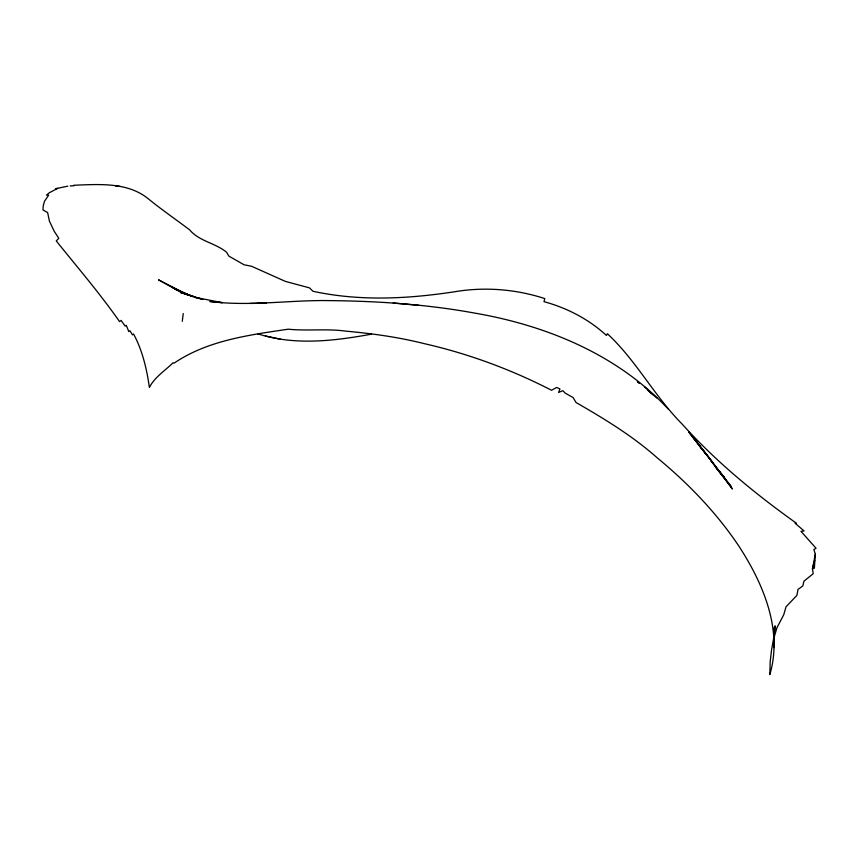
<?xml version="1.0" encoding="UTF-8"?>
<svg xmlns="http://www.w3.org/2000/svg" width="859" height="859" viewBox="0 0 859 859"><rect width="100%" height="100%" fill="white"/><g stroke="black" fill="none" stroke-linecap="round" stroke-linejoin="round"><path stroke-width="1.29" d="M774.013 647.643L774.281 627.704L773.669 641.77M73.863 185.265C98.764 184.277 127.476 181.968 148.092 198.633C161.535 209.596 175.784 219.389 189.667 229.879C199.127 241.293 215.19 242.882 226.508 252.181L228.891 256.132L244.074 264.776L251.494 266.236L285.435 281.419L309.423 287.851L312.987 291.276C359.846 301.423 407.832 298.921 454.798 291.727C484.787 286.702 515.797 289.139 544.789 298.578L544.015 301.67C567.058 307.952 588.791 319.215 606.454 335.45L607.367 333.721C636.154 360.383 654.418 396.16 682.11 424.056C715.934 461.659 755.233 493.85 796.304 523.163L795.112 523.281L804.067 530.916L800.964 531.324L816.05 548.278L813.86 549.545L815.32 554.098L814.375 568.186L812.453 568.948L813.215 573.715L803.927 581.178L802.854 585.913L798.011 589.414L796.894 595.405L786.006 606.808L783.795 614.615L776.976 627.693L773.336 640.019L771.511 650.231L770.169 661.709L769.847 674.573C783.183 629.239 762.588 582.091 737.881 544.627C715.633 511.835 687.866 483.091 657.339 457.944C632.589 435.932 604.586 418.988 575.97 402.452L573.136 397.567L565.437 393.272L562.849 390.684L558.575 392.456L559.971 388.966L556.632 387.452L551.532 390.265C511.373 369.574 468.66 353.768 424.625 343.729C398.92 337.243 372.634 333.571 346.263 331.187C327 328.46 307.415 331.155 288.237 329.19C249.142 334.999 207.577 340.357 173.98 363.217L173.035 362.777C164.949 370.852 154.77 376.94 149.38 387.452C146.782 368.941 142.379 350.279 133.553 333.979L132.49 334.849L129.892 330.726L128.829 331.606L126.241 325.271L125.135 326.13L121.076 320.396L119.573 321.62C100.063 293.671 77.718 267.664 56.264 240.928L58.809 238.297L54.117 231.125L49.414 221.107L47.621 212.527L42.95 209.95L43.251 205.795L44.432 201.393L48.684 195.143L46.483 195.122L49.274 192.77L57.564 188.4L55.491 188.755L67.754 186.167M773.551 639.493L775.119 625.857L774.464 631.268M182.28 321.309L183.235 313.535M815.32 554.098L812.453 568.948L814.697 560.283M371.496 334.151C334.097 341.012 294.648 345.769 257.721 333.807M202.799 299.415L194.596 297.289L222.352 302.647L209.843 301.477C247.306 306.298 284.909 300.693 322.458 300.553C373.3 300.833 424.325 303.882 474.404 313.041C546.549 325.432 617.975 354.724 668.474 409.346M70.148 185.941L73.874 185.78M257.356 303.334L266.15 303.163L249.937 303.442M115.686 186.092L120.013 186.392M418.891 305.342L393.229 303.044M265.42 335.944L280.399 339.165M202.735 299.329L180.411 292.479L193.758 296.688L179.22 291.265L192.749 296.613L175.784 289.15L187.477 294.798M187.595 294.798L158.528 279.83L178.071 290.739M178.307 290.686L171.639 286.777L176.739 289.998M639.407 383.243L637.389 381.557L639.418 383.275M648.545 390.909L653.613 395.14L647.482 389.965M656.974 398.071L644.433 386.754M718.704 470.947L724.631 477.615L716.116 467.64M716.17 467.908L731.159 486.527L710.908 460.66L732.437 488.986L713.367 463.259L688.746 432.056L710.661 459.844L692.826 437.156M696.091 441.15L700.429 446.487M706.914 455.152L698.807 444.962L713.367 463.259"/></g></svg>
